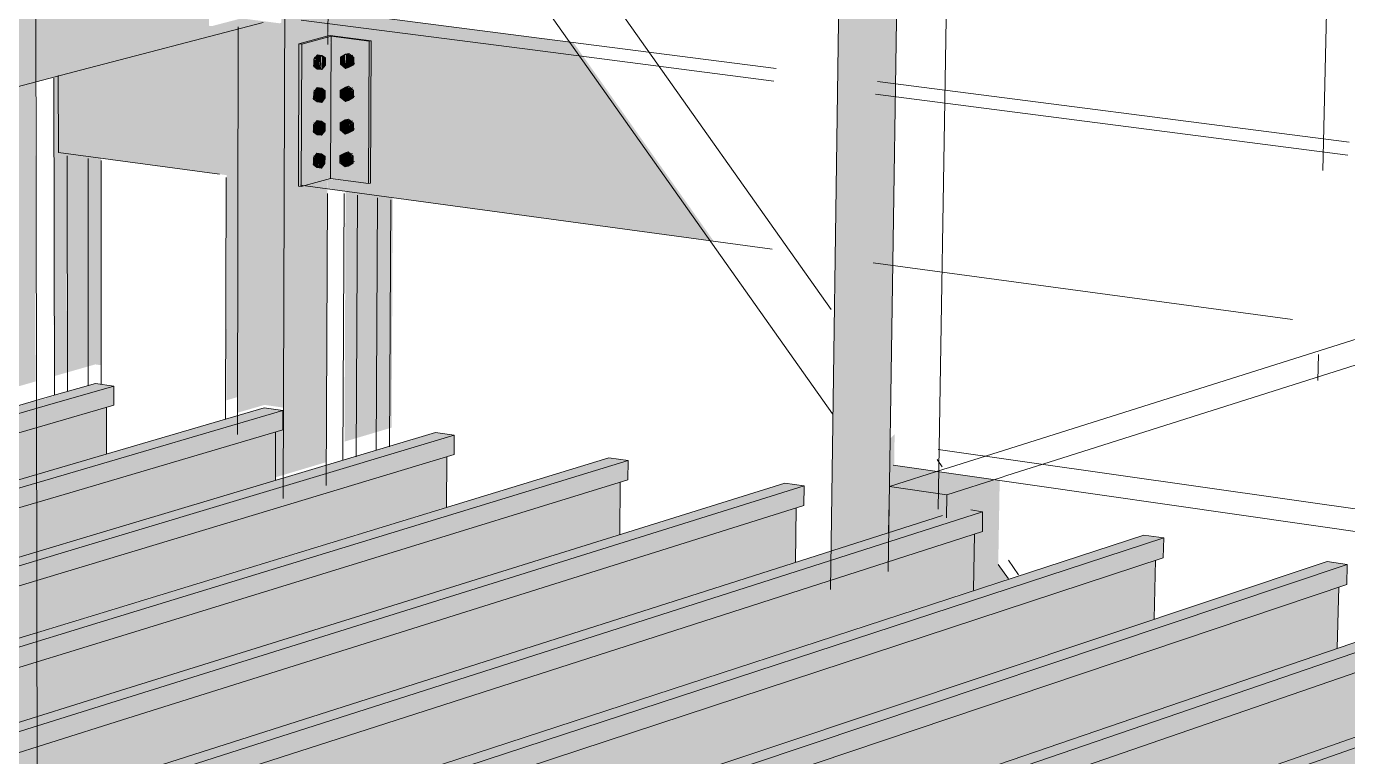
# Model space of a CAD drawing. Header units: inches. Extents: x -8026 to -8021, y -2777 to 2751.
# Drawn here: x -8024.3333 to -8024.239, y -2776.6266 to -2776.5745 of the extents above; entities that cross this region are included whole.
import ezdxf

# ---------------------------------------------------------------- set-up
doc = ezdxf.new("R2010")
doc.units = ezdxf.units.IN
doc.header["$MEASUREMENT"] = 0
for name, color, linetype, lineweight in [('A-GLAZ-CWMG', 51, 'Continuous', 9), ('I-WALL', 2, 'Continuous', 13), ('S-BEAM', 12, 'Continuous', 9), ('S-BEAM-2', 53, 'Continuous', 9), ('S-BEAM-4', 133, 'Continuous', 9), ('S-COLS', 52, 'Continuous', 9), ('S-COLS-1', 22, 'Continuous', 9), ('S-FSTN', 2, 'Continuous', 9)]:
    doc.layers.add(name, color=color, linetype=linetype, lineweight=lineweight)
doc.layers.add('A-GLAZ-CWMG-2', color=25, linetype='Continuous', lineweight=9, transparency=0.4)
doc.layers.add('I-WALL-1', color=2, linetype='Continuous', lineweight=13, transparency=0.4)

msp = doc.modelspace()

# ---------------------------------------------------------------- hatches: boundary and pattern name
at = {"layer": 'A-GLAZ-CWMG-2'}
h = msp.add_hatch(color=256, dxfattribs=at)
h.paths.add_polyline_path([(-8024.310575, -2776.604101), (-8024.30962, -2776.603817), (-8024.309533, -2776.585088), (-8024.310492, -2776.584959), (-8024.310574, -2776.603905)], flags=0)
h.paths.add_polyline_path([(-8024.309474, -2776.572287), (-8024.309468, -2776.571045), (-8024.310432, -2776.571296), (-8024.310436, -2776.572164), (-8024.309754, -2776.572251)], flags=0)
h = msp.add_hatch(color=256, dxfattribs=at)
h.paths.add_polyline_path([(-8024.30962, -2776.603817), (-8024.307218, -2776.603102), (-8024.307125, -2776.585412), (-8024.309533, -2776.585088), (-8024.309618, -2776.603385)], flags=0)
h.paths.add_polyline_path([(-8024.307057, -2776.572596), (-8024.307075, -2776.570421), (-8024.309468, -2776.571045), (-8024.309464, -2776.572288), (-8024.308973, -2776.572351)], flags=0)
for points in [[(-8024.331322, -2776.599432), (-8024.33039, -2776.599166), (-8024.330423, -2776.582273), (-8024.331034, -2776.582191), (-8024.331048, -2776.576668), (-8024.331351, -2776.576771), (-8024.331322, -2776.599306)], [(-8024.33039, -2776.599166), (-8024.328371, -2776.598589), (-8024.327959, -2776.598648), (-8024.327965, -2776.582604), (-8024.330408, -2776.582275), (-8024.33039, -2776.598779)], [(-8024.319012, -2776.601154), (-8024.318157, -2776.600905), (-8024.318134, -2776.583929), (-8024.318976, -2776.583815), (-8024.319012, -2776.601083)]]:
    msp.add_hatch(color=256, dxfattribs=at).paths.add_polyline_path(points, flags=0)
at = {"layer": 'I-WALL-1'}
h = msp.add_hatch(color=256, dxfattribs=at)
h.paths.add_polyline_path([(-8024.338449, -2776.601469), (-8024.332632, -2776.599807), (-8024.33267, -2776.577091), (-8024.338523, -2776.578616), (-8024.338452, -2776.60053)], flags=0)
h.paths.add_polyline_path([(-8024.332711, -2776.552672), (-8024.332737, -2776.536577), (-8024.336147, -2776.540709), (-8024.338631, -2776.54554), (-8024.33861, -2776.551974), (-8024.335672, -2776.552321)], flags=0)
h.paths.add_polyline_path([(-8024.338394, -2776.534998), (-8024.338458, -2776.528255), (-8024.338686, -2776.528695), (-8024.338665, -2776.534968), (-8024.338458, -2776.534991)], flags=0)
h.paths.add_polyline_path([(-8024.334662, -2776.534356), (-8024.332745, -2776.532036), (-8024.33277, -2776.519409), (-8024.333414, -2776.518497), (-8024.334691, -2776.520968), (-8024.334673, -2776.529278)], flags=0)
h = msp.add_hatch(color=256, dxfattribs=at)
h.paths.add_polyline_path([(-8024.332444, -2776.684151), (-8024.332425, -2776.684144), (-8024.332454, -2776.669733), (-8024.332919, -2776.669917), (-8024.332696, -2776.669959), (-8024.332663, -2776.684109), (-8024.332445, -2776.684151)], flags=0)
h.paths.add_polyline_path([(-8024.338094, -2776.670497), (-8024.338034, -2776.670475), (-8024.338053, -2776.669795), (-8024.338096, -2776.66982), (-8024.338094, -2776.670262)], flags=0)
h.paths.add_polyline_path([(-8024.338429, -2776.579963), (-8024.332622, -2776.57844), (-8024.332644, -2776.565122), (-8024.338473, -2776.566564), (-8024.338468, -2776.568141)], flags=0)
h.paths.add_polyline_path([(-8024.338511, -2776.557008), (-8024.332663, -2776.555638), (-8024.332666, -2776.554106), (-8024.338523, -2776.553408), (-8024.338513, -2776.556271)], flags=0)
h = msp.add_hatch(color=256, dxfattribs=at)
h.paths.add_polyline_path([(-8024.332909, -2776.702418), (-8024.332412, -2776.702219), (-8024.332466, -2776.683917), (-8024.332692, -2776.683917), (-8024.332687, -2776.686569), (-8024.33294, -2776.686666), (-8024.33291, -2776.702009)], flags=0)
h.paths.add_polyline_path([(-8024.33295, -2776.669887), (-8024.332451, -2776.669706), (-8024.332577, -2776.601163), (-8024.338341, -2776.602819), (-8024.338102, -2776.669181), (-8024.337672, -2776.669026), (-8024.332951, -2776.669887)], flags=0)
h.paths.add_polyline_path([(-8024.338476, -2776.566527), (-8024.332646, -2776.565085), (-8024.332663, -2776.555645), (-8024.33851, -2776.55703), (-8024.338478, -2776.565895)], flags=0)
at = {"layer": 'S-BEAM-2'}
h = msp.add_hatch(color=256, dxfattribs=at)
h.paths.add_polyline_path([(-8024.392476, -2776.593133), (-8024.386293, -2776.591518), (-8024.385067, -2776.591693), (-8024.385046, -2776.592183), (-8024.369092, -2776.588001), (-8024.369237, -2776.575474), (-8024.396759, -2776.582322), (-8024.396564, -2776.590057), (-8024.396212, -2776.590107), (-8024.396226, -2776.591428), (-8024.396584, -2776.591534), (-8024.39651, -2776.592553), (-8024.395226, -2776.592737)], flags=0)
h.paths.add_polyline_path([(-8024.404343, -2776.591427), (-8024.404495, -2776.584246), (-8024.407217, -2776.584924), (-8024.407155, -2776.587769), (-8024.406844, -2776.587848), (-8024.406774, -2776.591078), (-8024.40493, -2776.591342)], flags=0)
h.paths.add_polyline_path([(-8024.332622, -2776.57844), (-8024.318159, -2776.57464), (-8024.318157, -2776.573957), (-8024.320055, -2776.574454), (-8024.320258, -2776.574428), (-8024.32024, -2776.564184), (-8024.318134, -2776.56365), (-8024.318136, -2776.562761), (-8024.332642, -2776.56637), (-8024.332632, -2776.572236)], flags=0)
h.paths.add_polyline_path([(-8024.311748, -2776.572968), (-8024.300708, -2776.570074), (-8024.300683, -2776.566463), (-8024.305527, -2776.559624), (-8024.31503, -2776.561989), (-8024.311706, -2776.562386), (-8024.311743, -2776.571789)], flags=0)
h = msp.add_hatch(color=256, dxfattribs=at)
h.paths.add_polyline_path([(-8024.115424, -2776.599582), (-8024.113453, -2776.598841), (-8024.174878, -2776.590951), (-8024.17696, -2776.591647), (-8024.117513, -2776.599313)], flags=0)
h.paths.add_polyline_path([(-8024.209098, -2776.587503), (-8024.206962, -2776.58683), (-8024.230109, -2776.583856), (-8024.230136, -2776.58479), (-8024.221979, -2776.585842)], flags=0)
h.paths.add_polyline_path([(-8024.293541, -2776.576614), (-8024.294239, -2776.575619), (-8024.31175, -2776.573369), (-8024.311754, -2776.574265), (-8024.300391, -2776.575731)], flags=0)
h = msp.add_hatch(color=256, dxfattribs=at)
h.paths.add_polyline_path([(-8024.116171, -2776.612565), (-8024.115424, -2776.599582), (-8024.120127, -2776.598976), (-8024.120199, -2776.600265), (-8024.120759, -2776.600473), (-8024.12117, -2776.607799), (-8024.120627, -2776.607872), (-8024.120727, -2776.609165), (-8024.126067, -2776.611224), (-8024.117507, -2776.612384)], flags=0)
h.paths.add_polyline_path([(-8024.133577, -2776.603261), (-8024.121512, -2776.598797), (-8024.132724, -2776.597351), (-8024.132792, -2776.598633), (-8024.133344, -2776.598833), (-8024.133404, -2776.59997)], flags=0)
h.paths.add_polyline_path([(-8024.14598, -2776.601466), (-8024.134092, -2776.597175), (-8024.145164, -2776.595747), (-8024.145227, -2776.597021), (-8024.145771, -2776.597214), (-8024.145906, -2776.599962)], flags=0)
h.paths.add_polyline_path([(-8024.199854, -2776.601227), (-8024.199785, -2776.599236), (-8024.20406, -2776.600657), (-8024.200153, -2776.601186)], flags=0)
h.paths.add_polyline_path([(-8024.15823, -2776.599701), (-8024.146515, -2776.595573), (-8024.157449, -2776.594163), (-8024.157507, -2776.59543), (-8024.158043, -2776.595615), (-8024.158196, -2776.598949)], flags=0)
h.paths.add_polyline_path([(-8024.189176, -2776.598575), (-8024.188547, -2776.598364), (-8024.188454, -2776.595469), (-8024.189067, -2776.595673), (-8024.189157, -2776.598064)], flags=0)
h.paths.add_polyline_path([(-8024.17033, -2776.597965), (-8024.158783, -2776.593991), (-8024.169581, -2776.592599), (-8024.169635, -2776.593858), (-8024.170163, -2776.594037), (-8024.170278, -2776.596722)], flags=0)
h.paths.add_polyline_path([(-8024.18097, -2776.595816), (-8024.170899, -2776.592429), (-8024.17696, -2776.591647), (-8024.180856, -2776.592943), (-8024.180912, -2776.59434)], flags=0)
h.paths.add_polyline_path([(-8024.230382, -2776.594169), (-8024.209098, -2776.587503), (-8024.230136, -2776.58479)], flags=0)
h.paths.add_polyline_path([(-8024.284224, -2776.589796), (-8024.293541, -2776.576614), (-8024.311754, -2776.574265), (-8024.311706, -2776.575158), (-8024.308677, -2776.57555), (-8024.308726, -2776.585648), (-8024.308865, -2776.585687), (-8024.311706, -2776.585357), (-8024.311798, -2776.585382), (-8024.311776, -2776.586063), (-8024.291675, -2776.588786)], flags=0)
h.paths.add_polyline_path([(-8024.318182, -2776.585195), (-8024.318158, -2776.574641), (-8024.331007, -2776.577977), (-8024.331, -2776.583459), (-8024.318541, -2776.585147)], flags=0)
h = msp.add_hatch(color=256, dxfattribs=at)
h.paths.add_polyline_path([(-8024.267583, -2776.607891), (-8024.264183, -2776.606811), (-8024.268279, -2776.606225), (-8024.271687, -2776.6073), (-8024.267813, -2776.607858)], flags=0)
h.paths.add_polyline_path([(-8024.230517, -2776.59612), (-8024.199382, -2776.586232), (-8024.199313, -2776.584479), (-8024.230463, -2776.594301), (-8024.230467, -2776.594436)], flags=0)
h.paths.add_polyline_path([(-8024.188613, -2776.582812), (-8024.163374, -2776.574797), (-8024.167172, -2776.574344), (-8024.188539, -2776.581081)], flags=0)
h = msp.add_hatch(color=256, dxfattribs=at)
h.paths.add_polyline_path([(-8024.265672, -2776.614702), (-8024.263189, -2776.613892), (-8024.263914, -2776.612838), (-8024.263811, -2776.606864), (-8024.264183, -2776.606811), (-8024.267583, -2776.607891), (-8024.267609, -2776.609531), (-8024.265878, -2776.608978), (-8024.265026, -2776.609099), (-8024.265049, -2776.610502), (-8024.265605, -2776.610681), (-8024.26566, -2776.613944)], flags=0)
h.paths.add_polyline_path([(-8024.219595, -2776.605901), (-8024.199834, -2776.599294), (-8024.199382, -2776.586232), (-8024.230517, -2776.59612), (-8024.230733, -2776.60438), (-8024.222026, -2776.605569)], flags=0)
h.paths.add_polyline_path([(-8024.189095, -2776.595704), (-8024.163926, -2776.58729), (-8024.163374, -2776.574797), (-8024.188613, -2776.582812), (-8024.189045, -2776.594366)], flags=0)
msp.add_hatch(color=256, dxfattribs=at).paths.add_polyline_path([(-8024.271736, -2776.610585), (-8024.268161, -2776.609451), (-8024.267609, -2776.609531), (-8024.267583, -2776.607891), (-8024.271687, -2776.6073), (-8024.271731, -2776.61019)], flags=0)
at = {"layer": 'S-BEAM-4'}
for points in [[(-8024.332576, -2776.601732), (-8024.327044, -2776.600139), (-8024.328354, -2776.59995), (-8024.332577, -2776.601204), (-8024.332576, -2776.601692)], [(-8024.332574, -2776.603099), (-8024.327044, -2776.601499), (-8024.327044, -2776.600139), (-8024.332576, -2776.601732), (-8024.332574, -2776.602947)], [(-8024.332568, -2776.606432), (-8024.327558, -2776.604963), (-8024.327559, -2776.601646), (-8024.332574, -2776.603098)], [(-8024.332566, -2776.607052), (-8024.314975, -2776.601883), (-8024.316303, -2776.601692), (-8024.332567, -2776.60646)], [(-8024.332564, -2776.608445), (-8024.314979, -2776.603251), (-8024.314975, -2776.601883), (-8024.332566, -2776.607052), (-8024.332565, -2776.60798)], [(-8024.332558, -2776.611949), (-8024.315512, -2776.606848), (-8024.315502, -2776.603404), (-8024.332564, -2776.608444), (-8024.332559, -2776.611349)], [(-8024.332556, -2776.612594), (-8024.302742, -2776.603651), (-8024.304088, -2776.603457), (-8024.332557, -2776.611976)], [(-8024.332553, -2776.614013), (-8024.302751, -2776.605028), (-8024.302742, -2776.603651), (-8024.332556, -2776.612594), (-8024.332554, -2776.613534)], [(-8024.332547, -2776.6177), (-8024.303304, -2776.608763), (-8024.303282, -2776.605186), (-8024.332553, -2776.614012)], [(-8024.332545, -2776.618371), (-8024.290342, -2776.605443), (-8024.291726, -2776.605252), (-8024.332546, -2776.617728)], [(-8024.332543, -2776.619819), (-8024.290356, -2776.606828), (-8024.290342, -2776.605443), (-8024.332545, -2776.618371), (-8024.332543, -2776.619325)], [(-8024.332536, -2776.623701), (-8024.290931, -2776.61071), (-8024.290894, -2776.606993), (-8024.332543, -2776.619818), (-8024.332541, -2776.620657)], [(-8024.332534, -2776.624401), (-8024.277772, -2776.60726), (-8024.279155, -2776.60706), (-8024.332535, -2776.623729)], [(-8024.332531, -2776.625878), (-8024.27779, -2776.608653), (-8024.277772, -2776.60726), (-8024.332534, -2776.624401), (-8024.332532, -2776.625367)], [(-8024.332524, -2776.629969), (-8024.278388, -2776.61269), (-8024.278337, -2776.608824), (-8024.332531, -2776.625876), (-8024.332529, -2776.627168)], [(-8024.332522, -2776.630699), (-8024.265027, -2776.609101), (-8024.265878, -2776.608978), (-8024.267609, -2776.609531), (-8024.268161, -2776.609451), (-8024.332523, -2776.629996)], [(-8024.332519, -2776.632206), (-8024.26505, -2776.610504), (-8024.265027, -2776.609101), (-8024.332522, -2776.630699), (-8024.33252, -2776.631679)], [(-8024.332512, -2776.636522), (-8024.265673, -2776.614703), (-8024.265606, -2776.610682), (-8024.332519, -2776.632205), (-8024.332517, -2776.633758)], [(-8024.332509, -2776.637283), (-8024.252104, -2776.610969), (-8024.253526, -2776.610763), (-8024.332511, -2776.636549)], [(-8024.332507, -2776.638822), (-8024.252133, -2776.612381), (-8024.252104, -2776.610969), (-8024.332509, -2776.637283), (-8024.332508, -2776.638277)], [(-8024.332499, -2776.643379), (-8024.252781, -2776.616751), (-8024.252697, -2776.612565), (-8024.332507, -2776.638821)], [(-8024.332497, -2776.644175), (-8024.239, -2776.612862), (-8024.240442, -2776.612654), (-8024.332498, -2776.643406)], [(-8024.332494, -2776.645746), (-8024.239034, -2776.614283), (-8024.239, -2776.612862), (-8024.332497, -2776.644175), (-8024.332495, -2776.645182)], [(-8024.332486, -2776.650562), (-8024.239711, -2776.618835), (-8024.239607, -2776.614475), (-8024.332494, -2776.645745), (-8024.332492, -2776.646852)], [(-8024.332483, -2776.651395), (-8024.22571, -2776.614783), (-8024.227173, -2776.614571), (-8024.332484, -2776.650589)], [(-8024.33248, -2776.653001), (-8024.225749, -2776.616213), (-8024.22571, -2776.614783), (-8024.332483, -2776.651395), (-8024.332481, -2776.652416)], [(-8024.332472, -2776.658096), (-8024.226457, -2776.620957), (-8024.226332, -2776.616413), (-8024.33248, -2776.652999)], [(-8024.332469, -2776.658968), (-8024.212231, -2776.616731), (-8024.213714, -2776.616516), (-8024.33247, -2776.658122)], [(-8024.332466, -2776.660609), (-8024.212276, -2776.61817), (-8024.212231, -2776.616731), (-8024.332469, -2776.658968), (-8024.332467, -2776.660003)]]:
    msp.add_hatch(color=256, dxfattribs=at).paths.add_polyline_path(points, flags=0)
at = {"layer": 'S-COLS-1'}
h = msp.add_hatch(color=256, dxfattribs=at)
h.paths.add_polyline_path([(-8024.275745, -2776.725118), (-8024.274882, -2776.662221), (-8024.276552, -2776.662852), (-8024.277411, -2776.724771), (-8024.275768, -2776.725113)], flags=0)
h.paths.add_polyline_path([(-8024.275845, -2776.611887), (-8024.271736, -2776.610585), (-8024.270439, -2776.524026), (-8024.274621, -2776.523613), (-8024.275832, -2776.610955)], flags=0)
h = msp.add_hatch(color=256, dxfattribs=at)
h.paths.add_polyline_path([(-8024.271687, -2776.6073), (-8024.268279, -2776.606225), (-8024.271344, -2776.605794), (-8024.271311, -2776.603576), (-8024.271636, -2776.603883), (-8024.271661, -2776.605525)], flags=0)
h.paths.add_polyline_path([(-8024.27108, -2776.566789), (-8024.270432, -2776.566787), (-8024.270438, -2776.529286), (-8024.269985, -2776.529285), (-8024.269986, -2776.523928), (-8024.270439, -2776.524026), (-8024.270713, -2776.54233)], flags=0)
for points in [[(-8024.315497, -2776.606644), (-8024.314939, -2776.606478), (-8024.314802, -2776.56317), (-8024.318132, -2776.56276), (-8024.318113, -2776.563653), (-8024.315049, -2776.564031), (-8024.315081, -2776.574213), (-8024.315221, -2776.57425), (-8024.317934, -2776.5739), (-8024.318157, -2776.573957), (-8024.318221, -2776.602042), (-8024.316289, -2776.60148), (-8024.314959, -2776.601672), (-8024.314963, -2776.603042), (-8024.315486, -2776.603238), (-8024.315496, -2776.606295)], [(-8024.314939, -2776.606478), (-8024.311879, -2776.605563), (-8024.311798, -2776.585382), (-8024.31367, -2776.585899), (-8024.313872, -2776.585872), (-8024.313837, -2776.57571), (-8024.311757, -2776.575151), (-8024.311706, -2776.562395), (-8024.314802, -2776.56317), (-8024.314939, -2776.606295)]]:
    msp.add_hatch(color=256, dxfattribs=at).paths.add_polyline_path(points, flags=0)
at = {"layer": 'S-FSTN'}
for points in [[(-8024.31367, -2776.5859), (-8024.31367, -2776.575732), (-8024.313837, -2776.575711), (-8024.313872, -2776.585873)], [(-8024.313634, -2776.575737), (-8024.311533, -2776.575181), (-8024.311834, -2776.575181), (-8024.313837, -2776.575711), (-8024.31367, -2776.575732)], [(-8024.308816, -2776.575532), (-8024.308816, -2776.575477), (-8024.308865, -2776.575526)], [(-8024.308865, -2776.585687), (-8024.308726, -2776.585648), (-8024.308676, -2776.575495), (-8024.308816, -2776.575532), (-8024.308858, -2776.58436)], [(-8024.312447, -2776.577369), (-8024.312459, -2776.576859), (-8024.312769, -2776.57686), (-8024.312755, -2776.577329), (-8024.312453, -2776.577368)], [(-8024.312445, -2776.57686), (-8024.312207, -2776.576537), (-8024.312556, -2776.576548), (-8024.31272, -2776.576825), (-8024.312453, -2776.576859)], [(-8024.312196, -2776.577556), (-8024.312242, -2776.576603), (-8024.312445, -2776.57686), (-8024.312283, -2776.577313)], [(-8024.310509, -2776.577476), (-8024.310547, -2776.576483), (-8024.310871, -2776.576666), (-8024.310873, -2776.577174), (-8024.310626, -2776.577378)], [(-8024.310509, -2776.577476), (-8024.310143, -2776.577236), (-8024.31019, -2776.57672), (-8024.310505, -2776.576515), (-8024.310508, -2776.57727)], [(-8024.310141, -2776.576761), (-8024.309951, -2776.576674), (-8024.310343, -2776.576416), (-8024.310476, -2776.576483), (-8024.31015, -2776.576754)], [(-8024.310143, -2776.577269), (-8024.30992, -2776.577209), (-8024.309953, -2776.576711), (-8024.310141, -2776.576789), (-8024.310143, -2776.577236)], [(-8024.312196, -2776.577556), (-8024.312516, -2776.57736), (-8024.312664, -2776.577385), (-8024.312516, -2776.577514), (-8024.312284, -2776.577544)], [(-8024.310151, -2776.579107), (-8024.310024, -2776.579015), (-8024.310171, -2776.57887), (-8024.310292, -2776.578852), (-8024.310305, -2776.578805), (-8024.310367, -2776.578766), (-8024.310492, -2776.578825), (-8024.310171, -2776.57909)], [(-8024.312456, -2776.579715), (-8024.312454, -2776.579207), (-8024.312778, -2776.579165), (-8024.312755, -2776.579676), (-8024.312571, -2776.5797)], [(-8024.312454, -2776.579207), (-8024.312234, -2776.578881), (-8024.31252, -2776.578844), (-8024.312569, -2776.578945), (-8024.312666, -2776.579042), (-8024.312689, -2776.579176), (-8024.31261, -2776.579187)], [(-8024.312205, -2776.579901), (-8024.312571, -2776.5797), (-8024.312673, -2776.57973), (-8024.312529, -2776.579858), (-8024.312284, -2776.57989)], [(-8024.312205, -2776.579901), (-8024.311952, -2776.579579), (-8024.311987, -2776.579045), (-8024.312212, -2776.578899), (-8024.312454, -2776.579286), (-8024.312454, -2776.579717), (-8024.312284, -2776.579842)], [(-8024.310519, -2776.57982), (-8024.310154, -2776.57958), (-8024.310198, -2776.579068), (-8024.31053, -2776.578814), (-8024.310881, -2776.579011), (-8024.310883, -2776.579518), (-8024.310626, -2776.579731)], [(-8024.310154, -2776.579614), (-8024.30993, -2776.579554), (-8024.309951, -2776.579053), (-8024.310152, -2776.579124), (-8024.310154, -2776.57958)], [(-8024.312465, -2776.582058), (-8024.312463, -2776.581551), (-8024.312787, -2776.581508), (-8024.312762, -2776.582019), (-8024.31258, -2776.582043)], [(-8024.312463, -2776.581551), (-8024.312244, -2776.581225), (-8024.312528, -2776.581187), (-8024.312578, -2776.581289), (-8024.312674, -2776.581384), (-8024.312698, -2776.58152), (-8024.312619, -2776.581531)], [(-8024.312214, -2776.582243), (-8024.311962, -2776.581921), (-8024.311962, -2776.581413), (-8024.31221, -2776.581229), (-8024.312463, -2776.581628), (-8024.312463, -2776.58206), (-8024.312291, -2776.582187)], [(-8024.31053, -2776.582162), (-8024.310164, -2776.581921), (-8024.310209, -2776.581411), (-8024.310573, -2776.581175), (-8024.31089, -2776.581353), (-8024.310893, -2776.58186), (-8024.310647, -2776.582064)], [(-8024.310162, -2776.58145), (-8024.310034, -2776.581357), (-8024.310182, -2776.581213), (-8024.310377, -2776.581108), (-8024.310493, -2776.581175), (-8024.310182, -2776.581433)], [(-8024.310164, -2776.581957), (-8024.309941, -2776.581896), (-8024.309963, -2776.581396), (-8024.310162, -2776.581462), (-8024.310164, -2776.581921)], [(-8024.312214, -2776.582243), (-8024.31258, -2776.582043), (-8024.312682, -2776.582073), (-8024.312538, -2776.5822), (-8024.312291, -2776.582233)], [(-8024.31054, -2776.5845), (-8024.310174, -2776.584258), (-8024.310192, -2776.583773), (-8024.310546, -2776.583494), (-8024.3109, -2776.583692), (-8024.31086, -2776.584234), (-8024.310573, -2776.584473)], [(-8024.310172, -2776.58379), (-8024.310045, -2776.583696), (-8024.310192, -2776.583552), (-8024.310398, -2776.58345), (-8024.310518, -2776.583503), (-8024.310187, -2776.583778)], [(-8024.312474, -2776.584399), (-8024.312472, -2776.583892), (-8024.312795, -2776.583849), (-8024.312757, -2776.584361), (-8024.312483, -2776.584397)], [(-8024.312223, -2776.584583), (-8024.312589, -2776.584383), (-8024.312732, -2776.584403), (-8024.31244, -2776.584553), (-8024.312235, -2776.584581)], [(-8024.312472, -2776.583892), (-8024.312223, -2776.583569), (-8024.312539, -2776.583527), (-8024.312601, -2776.583636), (-8024.312682, -2776.583724), (-8024.312707, -2776.583861), (-8024.312626, -2776.583872)], [(-8024.312223, -2776.584583), (-8024.311971, -2776.58426), (-8024.311971, -2776.583753), (-8024.312219, -2776.58357), (-8024.312472, -2776.583892), (-8024.312424, -2776.584435), (-8024.312253, -2776.584561)], [(-8024.310174, -2776.584296), (-8024.309952, -2776.584235), (-8024.309972, -2776.583735), (-8024.310172, -2776.583797), (-8024.310174, -2776.584258)]]:
    msp.add_hatch(color=256, dxfattribs=at).paths.add_polyline_path(points, flags=0)
h = msp.add_hatch(color=256, dxfattribs=at)
h.paths.add_polyline_path([(-8024.31367, -2776.5859), (-8024.311579, -2776.585294), (-8024.311657, -2776.584895), (-8024.31157, -2776.584441), (-8024.311537, -2776.576328), (-8024.31161, -2776.575603), (-8024.311533, -2776.575181), (-8024.313634, -2776.575737), (-8024.313669, -2776.585812)], flags=0)
h.paths.add_polyline_path([(-8024.312223, -2776.584582), (-8024.312624, -2776.584482), (-8024.312797, -2776.584355), (-8024.312744, -2776.583848), (-8024.312606, -2776.583639), (-8024.312543, -2776.583607), (-8024.312539, -2776.583527), (-8024.31221, -2776.583576), (-8024.311969, -2776.583753), (-8024.311971, -2776.58426), (-8024.312219, -2776.584577)], flags=0)
h.paths.add_polyline_path([(-8024.312214, -2776.582243), (-8024.312601, -2776.582154), (-8024.312621, -2776.582114), (-8024.312789, -2776.582015), (-8024.312735, -2776.581508), (-8024.312598, -2776.581298), (-8024.312528, -2776.581264), (-8024.312474, -2776.581194), (-8024.31221, -2776.581229), (-8024.31196, -2776.581414), (-8024.311962, -2776.581921), (-8024.31221, -2776.582237)], flags=0)
h.paths.add_polyline_path([(-8024.312205, -2776.5799), (-8024.312592, -2776.579811), (-8024.312612, -2776.579771), (-8024.31278, -2776.579672), (-8024.312727, -2776.579165), (-8024.312589, -2776.578955), (-8024.31252, -2776.578923), (-8024.312465, -2776.578851), (-8024.312201, -2776.578885), (-8024.31195, -2776.579071), (-8024.311952, -2776.579579), (-8024.312201, -2776.579895)], flags=0)
h.paths.add_polyline_path([(-8024.312196, -2776.577555), (-8024.312582, -2776.577467), (-8024.312603, -2776.577426), (-8024.312771, -2776.577327), (-8024.312729, -2776.576768), (-8024.312464, -2776.576504), (-8024.312103, -2776.576605), (-8024.311941, -2776.576725), (-8024.311943, -2776.577234), (-8024.312192, -2776.57755)], flags=0)
h = msp.add_hatch(color=256, dxfattribs=at)
h.paths.add_polyline_path([(-8024.308865, -2776.585687), (-8024.308816, -2776.575532), (-8024.311533, -2776.575181), (-8024.311576, -2776.575416), (-8024.311614, -2776.575873), (-8024.311539, -2776.576655), (-8024.311574, -2776.584617), (-8024.311655, -2776.584904), (-8024.311532, -2776.585327), (-8024.309107, -2776.585654)], flags=0)
h.paths.add_polyline_path([(-8024.31054, -2776.5845), (-8024.310902, -2776.584183), (-8024.310893, -2776.583687), (-8024.310386, -2776.583447), (-8024.30995, -2776.58379), (-8024.309973, -2776.584247), (-8024.310535, -2776.584499)], flags=0)
h.paths.add_polyline_path([(-8024.310529, -2776.582161), (-8024.310893, -2776.581859), (-8024.31089, -2776.581353), (-8024.310377, -2776.581108), (-8024.309939, -2776.58145), (-8024.309998, -2776.581911), (-8024.31013, -2776.582002), (-8024.310525, -2776.58216)], flags=0)
h.paths.add_polyline_path([(-8024.310519, -2776.57982), (-8024.310883, -2776.579518), (-8024.31088, -2776.579011), (-8024.310367, -2776.578765), (-8024.309928, -2776.579107), (-8024.309956, -2776.579568), (-8024.310515, -2776.579818)], flags=0)
h.paths.add_polyline_path([(-8024.310509, -2776.577475), (-8024.310873, -2776.577173), (-8024.310829, -2776.576642), (-8024.310343, -2776.576416), (-8024.310281, -2776.5764), (-8024.309918, -2776.576761), (-8024.309951, -2776.577218), (-8024.310115, -2776.577319), (-8024.310469, -2776.577464), (-8024.310505, -2776.577474)], flags=0)
h = msp.add_hatch(color=256, dxfattribs=at)
h.paths.add_polyline_path([(-8024.312196, -2776.577556), (-8024.311943, -2776.577234), (-8024.311943, -2776.576725), (-8024.312192, -2776.576603), (-8024.312193, -2776.576832)], flags=0)
h.paths.add_polyline_path([(-8024.312196, -2776.577556), (-8024.312445, -2776.576941), (-8024.312417, -2776.577391), (-8024.312284, -2776.577491)], flags=0)

# ---------------------------------------------------------------- linework, layer by layer
at = {"layer": 'A-GLAZ-CWMG'}
for p, q in [((-8024.331316, -2776.578164), (-8024.331286, -2776.600794)), ((-8024.330379, -2776.583704), (-8024.330361, -2776.600531)), ((-8024.328883, -2776.583908), (-8024.328872, -2776.6001)), ((-8024.327948, -2776.600013), (-8024.327955, -2776.584034)), ((-8024.319033, -2776.585243), (-8024.319068, -2776.602514)), ((-8024.310612, -2776.58639), (-8024.310694, -2776.605455)), ((-8024.309661, -2776.58652), (-8024.309746, -2776.605174)), ((-8024.30822, -2776.586716), (-8024.308309, -2776.60474)), ((-8024.307362, -2776.60446), (-8024.30727, -2776.586845))]:
    msp.add_line(p, q, dxfattribs=at)
at = {"layer": 'I-WALL'}
for p, q in [((-8024.338417, -2776.51345), (-8024.275754, -2776.602117)), ((-8024.275846, -2776.59468), (-8024.330549, -2776.517358)), ((-8024.332695, -2776.520036), (-8024.332395, -2776.702364)), ((-8024.268203, -2776.604662), (-8024.19246, -2776.615444)), ((-8024.271419, -2776.605784), (-8024.195741, -2776.616621)), ((-8024.267911, -2776.605895), (-8024.268276, -2776.60538)), ((-8024.262457, -2776.613605), (-8024.263194, -2776.612563)), ((-8024.263192, -2776.613891), (-8024.263917, -2776.612866))]:
    msp.add_line(p, q, dxfattribs=at)
at = {"layer": 'S-BEAM'}
for p, q in [((-8024.297428, -2776.575209), (-8024.313455, -2776.57315)), ((-8024.313676, -2776.574017), (-8024.296966, -2776.576172)), ((-8024.316385, -2776.574184), (-8024.329871, -2776.577719)), ((-8024.279767, -2776.577478), (-8024.297428, -2776.575209)), ((-8024.296966, -2776.576172), (-8024.279927, -2776.578369)), ((-8024.329871, -2776.577719), (-8024.362595, -2776.586297)), ((-8024.331, -2776.583459), (-8024.331006, -2776.577987)), ((-8024.238874, -2776.582731), (-8024.272526, -2776.578408)), ((-8024.272673, -2776.579305), (-8024.238958, -2776.583652)), ((-8024.331, -2776.583459), (-8024.319495, -2776.585017)), ((-8024.313711, -2776.585801), (-8024.288279, -2776.589247)), ((-8024.288279, -2776.589247), (-8024.280063, -2776.59036)), ((-8024.272832, -2776.591339), (-8024.2429, -2776.595395)), ((-8024.229905, -2776.594125), (-8024.263914, -2776.604848)), ((-8024.259828, -2776.605428), (-8024.23011, -2776.595991)), ((-8024.331964, -2776.600987), (-8024.328354, -2776.59995)), ((-8024.327044, -2776.600139), (-8024.331778, -2776.601502)), ((-8024.328354, -2776.59995), (-8024.327044, -2776.600139)), ((-8024.327044, -2776.600139), (-8024.327044, -2776.601499)), ((-8024.483815, -2776.644613), (-8024.331964, -2776.600987)), ((-8024.331778, -2776.601502), (-8024.482412, -2776.644873)), ((-8024.331776, -2776.602868), (-8024.327044, -2776.601499)), ((-8024.330354, -2776.605811), (-8024.316303, -2776.601692)), ((-8024.314975, -2776.601883), (-8024.33019, -2776.606354)), ((-8024.327559, -2776.601647), (-8024.327558, -2776.604968)), ((-8024.316303, -2776.601692), (-8024.314975, -2776.601883)), ((-8024.314975, -2776.601883), (-8024.314979, -2776.603251)), ((-8024.482344, -2776.646448), (-8024.331776, -2776.602868)), ((-8024.33019, -2776.607744), (-8024.314979, -2776.603251)), ((-8024.32896, -2776.6109), (-8024.304088, -2776.603457)), ((-8024.302742, -2776.603651), (-8024.328822, -2776.611474)), ((-8024.315502, -2776.603405), (-8024.315512, -2776.606853)), ((-8024.304088, -2776.603457), (-8024.302742, -2776.603651)), ((-8024.302742, -2776.603651), (-8024.302751, -2776.605028)), ((-8024.328823, -2776.612889), (-8024.302751, -2776.605028)), ((-8024.303282, -2776.605187), (-8024.303304, -2776.608768)), ((-8024.263914, -2776.604848), (-8024.267384, -2776.605943)), ((-8024.470895, -2776.647011), (-8024.330354, -2776.605811)), ((-8024.327813, -2776.616281), (-8024.291707, -2776.605246)), ((-8024.290342, -2776.605443), (-8024.327704, -2776.616889)), ((-8024.291707, -2776.605246), (-8024.290342, -2776.605443)), ((-8024.290342, -2776.605443), (-8024.290356, -2776.606828)), ((-8024.26781, -2776.606077), (-8024.271687, -2776.6073)), ((-8024.267384, -2776.605943), (-8024.26781, -2776.606077)), ((-8024.26329, -2776.606528), (-8024.259828, -2776.605428)), ((-8024.33019, -2776.606354), (-8024.364431, -2776.616414)), ((-8024.327706, -2776.61833), (-8024.290356, -2776.606828)), ((-8024.326947, -2776.621984), (-8024.279155, -2776.60706)), ((-8024.290894, -2776.606994), (-8024.290931, -2776.610715)), ((-8024.279155, -2776.60706), (-8024.277772, -2776.60726)), ((-8024.267583, -2776.607891), (-8024.263715, -2776.606662)), ((-8024.263715, -2776.606662), (-8024.26329, -2776.606528)), ((-8024.469406, -2776.648862), (-8024.33019, -2776.607744)), ((-8024.277772, -2776.60726), (-8024.326871, -2776.622628)), ((-8024.277772, -2776.60726), (-8024.27779, -2776.608653)), ((-8024.271687, -2776.6073), (-8024.271737, -2776.610595)), ((-8024.267583, -2776.607891), (-8024.271687, -2776.6073)), ((-8024.267609, -2776.609537), (-8024.267583, -2776.607891)), ((-8024.326873, -2776.624097), (-8024.27779, -2776.608653)), ((-8024.278337, -2776.608825), (-8024.278388, -2776.612695)), ((-8024.265879, -2776.608978), (-8024.265027, -2776.609101)), ((-8024.3264, -2776.628042), (-8024.267897, -2776.609367)), ((-8024.265027, -2776.609101), (-8024.326362, -2776.628728)), ((-8024.265027, -2776.609101), (-8024.26505, -2776.610504)), ((-8024.326364, -2776.630226), (-8024.26505, -2776.610504)), ((-8024.326219, -2776.634495), (-8024.253526, -2776.610763)), ((-8024.265606, -2776.610683), (-8024.265673, -2776.614708)), ((-8024.253526, -2776.610763), (-8024.252104, -2776.610969)), ((-8024.328822, -2776.611474), (-8024.45632, -2776.649716)), ((-8024.355829, -2776.618941), (-8024.32896, -2776.6109)), ((-8024.252104, -2776.610969), (-8024.326224, -2776.635226)), ((-8024.252104, -2776.610969), (-8024.252133, -2776.612381)), ((-8024.326457, -2776.641388), (-8024.240442, -2776.612654)), ((-8024.326227, -2776.636756), (-8024.252133, -2776.612381)), ((-8024.252697, -2776.612566), (-8024.252781, -2776.616756)), ((-8024.240442, -2776.612654), (-8024.239, -2776.612862)), ((-8024.456263, -2776.651314), (-8024.328823, -2776.612889)), ((-8024.239, -2776.612862), (-8024.326511, -2776.64217)), ((-8024.239, -2776.612862), (-8024.239034, -2776.614283)), ((-8024.327175, -2776.648773), (-8024.227173, -2776.614571)), ((-8024.326513, -2776.643733), (-8024.239034, -2776.614283)), ((-8024.239607, -2776.614476), (-8024.239711, -2776.618841)), ((-8024.22571, -2776.614783), (-8024.327286, -2776.649613)), ((-8024.444431, -2776.651923), (-8024.327813, -2776.616281)), ((-8024.328448, -2776.656713), (-8024.213714, -2776.616516)), ((-8024.327288, -2776.651211), (-8024.225749, -2776.616213)), ((-8024.327704, -2776.616889), (-8024.442959, -2776.652196)), ((-8024.212231, -2776.616731), (-8024.328624, -2776.657618)), ((-8024.442907, -2776.653805), (-8024.327706, -2776.61833)), ((-8024.430878, -2776.654438), (-8024.326947, -2776.621984)), ((-8024.326871, -2776.622628), (-8024.429382, -2776.654716)), ((-8024.429336, -2776.656337), (-8024.326873, -2776.624097))]:
    msp.add_line(p, q, dxfattribs=at)
at = {"layer": 'S-COLS'}
for p, q in [((-8024.275884, -2776.614659), (-8024.274621, -2776.523613)), ((-8024.270439, -2776.524026), (-8024.271778, -2776.613356)), ((-8024.266849, -2776.524127), (-8024.268201, -2776.608909)), ((-8024.240748, -2776.584762), (-8024.239419, -2776.527702)), ((-8024.31176, -2776.575766), (-8024.311706, -2776.562395)), ((-8024.314945, -2776.608152), (-8024.314802, -2776.56317)), ((-8024.318224, -2776.603603), (-8024.318158, -2776.574496)), ((-8024.311886, -2776.607226), (-8024.311802, -2776.586405)), ((-8024.241097, -2776.599744), (-8024.241054, -2776.597891))]:
    msp.add_line(p, q, dxfattribs=at)
at = {"layer": 'S-FSTN'}
for p, q in [((-8024.313872, -2776.585873), (-8024.313837, -2776.575711)), ((-8024.313837, -2776.575711), (-8024.311735, -2776.575154)), ((-8024.313837, -2776.575711), (-8024.313634, -2776.575737)), ((-8024.313634, -2776.575737), (-8024.31367, -2776.5859)), ((-8024.311533, -2776.575181), (-8024.313634, -2776.575737)), ((-8024.311595, -2776.575117), (-8024.311735, -2776.575154)), ((-8024.308676, -2776.575495), (-8024.311595, -2776.575117)), ((-8024.311574, -2776.585321), (-8024.311533, -2776.575181)), ((-8024.311533, -2776.575181), (-8024.308816, -2776.575532)), ((-8024.308865, -2776.585687), (-8024.308816, -2776.575532)), ((-8024.308816, -2776.575532), (-8024.308676, -2776.575495)), ((-8024.308726, -2776.585648), (-8024.308676, -2776.575495)), ((-8024.312771, -2776.577327), (-8024.312769, -2776.576818)), ((-8024.312771, -2776.577327), (-8024.312769, -2776.576818)), ((-8024.312769, -2776.576818), (-8024.312516, -2776.576497)), ((-8024.312769, -2776.576818), (-8024.312516, -2776.576497)), ((-8024.312445, -2776.57686), (-8024.312769, -2776.576818)), ((-8024.312445, -2776.57686), (-8024.312769, -2776.576818)), ((-8024.312747, -2776.576675), (-8024.31248, -2776.57671)), ((-8024.312747, -2776.576675), (-8024.31248, -2776.57671)), ((-8024.312192, -2776.576539), (-8024.312516, -2776.576497)), ((-8024.312192, -2776.576539), (-8024.312516, -2776.576497)), ((-8024.312445, -2776.57686), (-8024.312447, -2776.577369)), ((-8024.312445, -2776.57686), (-8024.312447, -2776.577369)), ((-8024.312192, -2776.576539), (-8024.312445, -2776.57686)), ((-8024.312192, -2776.576539), (-8024.312445, -2776.57686)), ((-8024.311941, -2776.576726), (-8024.312192, -2776.576539)), ((-8024.311941, -2776.576726), (-8024.312192, -2776.576539)), ((-8024.311943, -2776.577234), (-8024.311941, -2776.576726)), ((-8024.311943, -2776.577234), (-8024.311941, -2776.576726)), ((-8024.310871, -2776.576666), (-8024.310873, -2776.577174)), ((-8024.310873, -2776.577174), (-8024.310871, -2776.576666)), ((-8024.310871, -2776.576666), (-8024.310505, -2776.576459)), ((-8024.310871, -2776.576666), (-8024.310505, -2776.576459)), ((-8024.310505, -2776.576459), (-8024.310281, -2776.5764)), ((-8024.310281, -2776.5764), (-8024.310505, -2776.576459)), ((-8024.310505, -2776.576459), (-8024.310141, -2776.576761)), ((-8024.310505, -2776.576459), (-8024.310141, -2776.576761)), ((-8024.310358, -2776.57662), (-8024.30998, -2776.576519)), ((-8024.310358, -2776.57662), (-8024.30998, -2776.576519)), ((-8024.309918, -2776.576701), (-8024.310281, -2776.5764)), ((-8024.309918, -2776.576701), (-8024.310281, -2776.5764)), ((-8024.310141, -2776.576761), (-8024.310143, -2776.577269)), ((-8024.310141, -2776.576761), (-8024.310143, -2776.577269)), ((-8024.309918, -2776.576701), (-8024.310141, -2776.576761)), ((-8024.309918, -2776.576701), (-8024.310141, -2776.576761)), ((-8024.30992, -2776.577209), (-8024.309918, -2776.576701)), ((-8024.30992, -2776.577209), (-8024.309918, -2776.576701)), ((-8024.312556, -2776.577302), (-8024.312823, -2776.577267)), ((-8024.312556, -2776.577302), (-8024.312823, -2776.577267)), ((-8024.31252, -2776.577513), (-8024.312771, -2776.577327)), ((-8024.312447, -2776.577369), (-8024.312771, -2776.577327)), ((-8024.31252, -2776.577513), (-8024.312771, -2776.577327)), ((-8024.312447, -2776.577369), (-8024.312771, -2776.577327)), ((-8024.312196, -2776.577556), (-8024.31252, -2776.577513)), ((-8024.312196, -2776.577556), (-8024.31252, -2776.577513)), ((-8024.312447, -2776.577369), (-8024.312196, -2776.577556)), ((-8024.312447, -2776.577369), (-8024.312196, -2776.577556)), ((-8024.312196, -2776.577556), (-8024.311943, -2776.577234)), ((-8024.312196, -2776.577556), (-8024.311943, -2776.577234)), ((-8024.310873, -2776.577174), (-8024.310509, -2776.577476)), ((-8024.310873, -2776.577174), (-8024.310509, -2776.577476)), ((-8024.310509, -2776.577476), (-8024.310143, -2776.577269)), ((-8024.310143, -2776.577269), (-8024.310509, -2776.577476)), ((-8024.310509, -2776.577476), (-8024.310286, -2776.577416)), ((-8024.310509, -2776.577476), (-8024.310286, -2776.577416)), ((-8024.30992, -2776.577209), (-8024.310286, -2776.577416)), ((-8024.310286, -2776.577416), (-8024.30992, -2776.577209)), ((-8024.309831, -2776.577096), (-8024.310209, -2776.577197)), ((-8024.309831, -2776.577096), (-8024.310209, -2776.577197)), ((-8024.310143, -2776.577269), (-8024.30992, -2776.577209)), ((-8024.310143, -2776.577269), (-8024.30992, -2776.577209)), ((-8024.310515, -2776.578805), (-8024.310881, -2776.579011)), ((-8024.310292, -2776.578745), (-8024.310515, -2776.578805)), ((-8024.310151, -2776.579107), (-8024.310515, -2776.578805)), ((-8024.310292, -2776.578745), (-8024.309928, -2776.579047)), ((-8024.312565, -2776.579647), (-8024.312832, -2776.579612)), ((-8024.31278, -2776.579672), (-8024.312778, -2776.579165)), ((-8024.312529, -2776.579858), (-8024.31278, -2776.579672)), ((-8024.312456, -2776.579715), (-8024.31278, -2776.579672)), ((-8024.312778, -2776.579165), (-8024.312525, -2776.578843)), ((-8024.312454, -2776.579207), (-8024.312778, -2776.579165)), ((-8024.312756, -2776.579021), (-8024.312489, -2776.579056)), ((-8024.312201, -2776.578886), (-8024.312525, -2776.578843)), ((-8024.312454, -2776.579207), (-8024.312456, -2776.579715)), ((-8024.312456, -2776.579715), (-8024.312205, -2776.579901)), ((-8024.312201, -2776.578886), (-8024.312454, -2776.579207)), ((-8024.312205, -2776.579901), (-8024.311952, -2776.579579)), ((-8024.31195, -2776.579072), (-8024.312201, -2776.578886)), ((-8024.311952, -2776.579579), (-8024.31195, -2776.579072)), ((-8024.310883, -2776.579518), (-8024.310881, -2776.579011)), ((-8024.310519, -2776.57982), (-8024.310883, -2776.579518)), ((-8024.310154, -2776.579614), (-8024.310519, -2776.57982)), ((-8024.310369, -2776.578965), (-8024.309992, -2776.578864)), ((-8024.30993, -2776.579554), (-8024.310296, -2776.57976)), ((-8024.309841, -2776.57944), (-8024.310219, -2776.579541)), ((-8024.310151, -2776.579107), (-8024.310154, -2776.579614)), ((-8024.30993, -2776.579554), (-8024.310154, -2776.579614)), ((-8024.309928, -2776.579047), (-8024.310151, -2776.579107)), ((-8024.309928, -2776.579047), (-8024.30993, -2776.579554)), ((-8024.312205, -2776.579901), (-8024.312529, -2776.579858)), ((-8024.310519, -2776.57982), (-8024.310296, -2776.57976)), ((-8024.312789, -2776.582015), (-8024.312787, -2776.581508)), ((-8024.312787, -2776.581508), (-8024.312534, -2776.581186)), ((-8024.312463, -2776.581551), (-8024.312787, -2776.581508)), ((-8024.312764, -2776.581363), (-8024.312497, -2776.581399)), ((-8024.312534, -2776.581186), (-8024.31221, -2776.581229)), ((-8024.312463, -2776.581551), (-8024.312465, -2776.582058)), ((-8024.31221, -2776.581229), (-8024.312463, -2776.581551)), ((-8024.31221, -2776.581229), (-8024.31196, -2776.581415)), ((-8024.311962, -2776.581921), (-8024.31196, -2776.581415)), ((-8024.31089, -2776.581353), (-8024.310893, -2776.58186)), ((-8024.31089, -2776.581353), (-8024.310525, -2776.581148)), ((-8024.310302, -2776.581087), (-8024.310525, -2776.581148)), ((-8024.310525, -2776.581148), (-8024.310162, -2776.58145)), ((-8024.31038, -2776.581307), (-8024.310003, -2776.581205)), ((-8024.309939, -2776.581389), (-8024.310302, -2776.581087)), ((-8024.310162, -2776.58145), (-8024.310164, -2776.581957)), ((-8024.309939, -2776.581389), (-8024.310162, -2776.58145)), ((-8024.309941, -2776.581896), (-8024.309939, -2776.581389)), ((-8024.312575, -2776.581989), (-8024.312841, -2776.581954)), ((-8024.312538, -2776.5822), (-8024.312789, -2776.582015)), ((-8024.312465, -2776.582058), (-8024.312789, -2776.582015)), ((-8024.312214, -2776.582243), (-8024.312538, -2776.5822)), ((-8024.312465, -2776.582058), (-8024.312214, -2776.582243)), ((-8024.312214, -2776.582243), (-8024.311962, -2776.581921)), ((-8024.310893, -2776.58186), (-8024.31053, -2776.582162)), ((-8024.31053, -2776.582162), (-8024.310164, -2776.581957)), ((-8024.310306, -2776.582101), (-8024.31053, -2776.582162)), ((-8024.309941, -2776.581896), (-8024.310306, -2776.582101)), ((-8024.309851, -2776.58178), (-8024.310228, -2776.581883)), ((-8024.310164, -2776.581957), (-8024.309941, -2776.581896)), ((-8024.3109, -2776.583692), (-8024.310535, -2776.583488)), ((-8024.310535, -2776.583488), (-8024.310312, -2776.583427)), ((-8024.310172, -2776.58379), (-8024.310535, -2776.583488)), ((-8024.310312, -2776.583427), (-8024.309949, -2776.583729)), ((-8024.312584, -2776.584329), (-8024.31285, -2776.584293)), ((-8024.312795, -2776.583849), (-8024.312797, -2776.584355)), ((-8024.312797, -2776.584355), (-8024.312474, -2776.584399)), ((-8024.312797, -2776.584355), (-8024.312547, -2776.584539)), ((-8024.312795, -2776.583849), (-8024.312543, -2776.583527)), ((-8024.312472, -2776.583892), (-8024.312795, -2776.583849)), ((-8024.312772, -2776.583703), (-8024.312506, -2776.583738)), ((-8024.312219, -2776.58357), (-8024.312543, -2776.583527)), ((-8024.312474, -2776.584399), (-8024.312472, -2776.583892)), ((-8024.312223, -2776.584583), (-8024.312474, -2776.584399)), ((-8024.312219, -2776.58357), (-8024.312472, -2776.583892)), ((-8024.312223, -2776.584583), (-8024.311971, -2776.58426)), ((-8024.311969, -2776.583754), (-8024.312219, -2776.58357)), ((-8024.311971, -2776.58426), (-8024.311969, -2776.583754)), ((-8024.310903, -2776.584198), (-8024.3109, -2776.583692)), ((-8024.310903, -2776.584198), (-8024.31054, -2776.5845)), ((-8024.310174, -2776.584296), (-8024.31054, -2776.5845)), ((-8024.31054, -2776.5845), (-8024.310317, -2776.584439)), ((-8024.310391, -2776.583647), (-8024.310015, -2776.583543)), ((-8024.309952, -2776.584235), (-8024.310317, -2776.584439)), ((-8024.309862, -2776.584117), (-8024.310238, -2776.584221)), ((-8024.310174, -2776.584296), (-8024.310172, -2776.58379)), ((-8024.309952, -2776.584235), (-8024.310174, -2776.584296)), ((-8024.309949, -2776.583729), (-8024.310172, -2776.58379)), ((-8024.309949, -2776.583729), (-8024.309952, -2776.584235)), ((-8024.311574, -2776.585321), (-8024.31367, -2776.5859)), ((-8024.312547, -2776.584539), (-8024.312223, -2776.584583)), ((-8024.311574, -2776.585321), (-8024.308865, -2776.585687)), ((-8024.31367, -2776.5859), (-8024.313872, -2776.585873)), ((-8024.308865, -2776.585687), (-8024.308726, -2776.585648))]:
    msp.add_line(p, q, dxfattribs=at)

doc.saveas('drawing.dxf')
